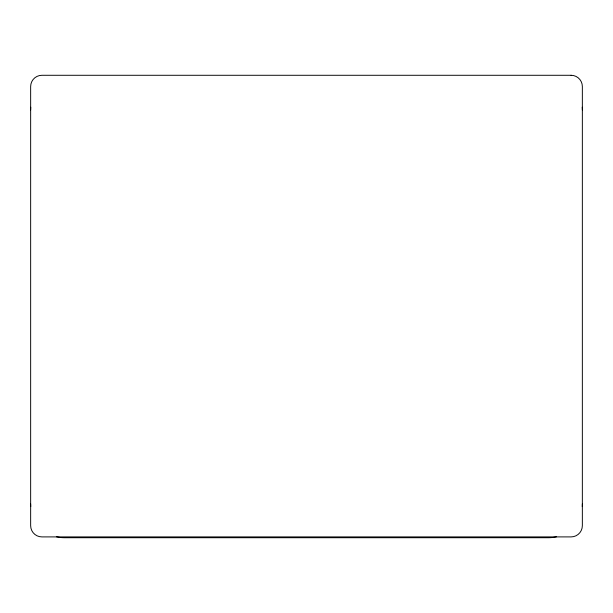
<?xml version="1.0" encoding="UTF-8"?>
<svg xmlns="http://www.w3.org/2000/svg" width="613" height="613" viewBox="0 0 613 613"><rect width="100%" height="100%" fill="white"/><g stroke="black" fill="none" stroke-linecap="round" stroke-linejoin="round"><path stroke-width="0.92" d="M582.243 107.229A33.776 33.776 0 0 1 582.35 109.873M582.35 503.94A33.776 33.776 0 0 1 582.243 506.583M556.466 536.781A33.776 33.776 0 0 1 548.574 537.716L64.426 537.716A33.776 33.776 0 0 1 56.534 536.781M30.65 109.873A33.776 33.776 0 0 1 30.757 107.229M30.757 506.583A33.776 33.776 0 0 1 30.65 503.94M571.094 75.284L41.906 75.284A11.256 11.256 0 0 0 30.65 86.54L30.65 525.648A11.256 11.256 0 0 0 41.906 536.904L571.094 536.904A11.256 11.256 0 0 0 582.35 525.648L582.35 86.54A11.256 11.256 0 0 0 571.094 75.284"/></g></svg>
